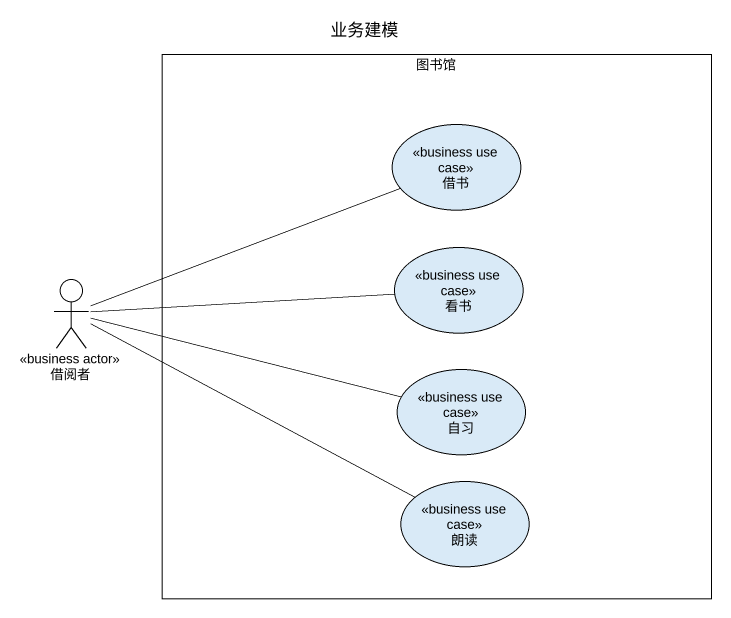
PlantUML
@startuml
title 业务建模
rectangle 图书馆 {
  usecase 借书 <<business use case>>
  usecase 看书 <<business use case>>
  usecase 自习 <<business use case>>
  usecase 朗读 <<business use case>>
}
actor 借阅者 <<business actor>>
借阅者 -right- 借书
借阅者 -right- 看书
借阅者 -right- 自习
借阅者 -right- 朗读
@enduml
